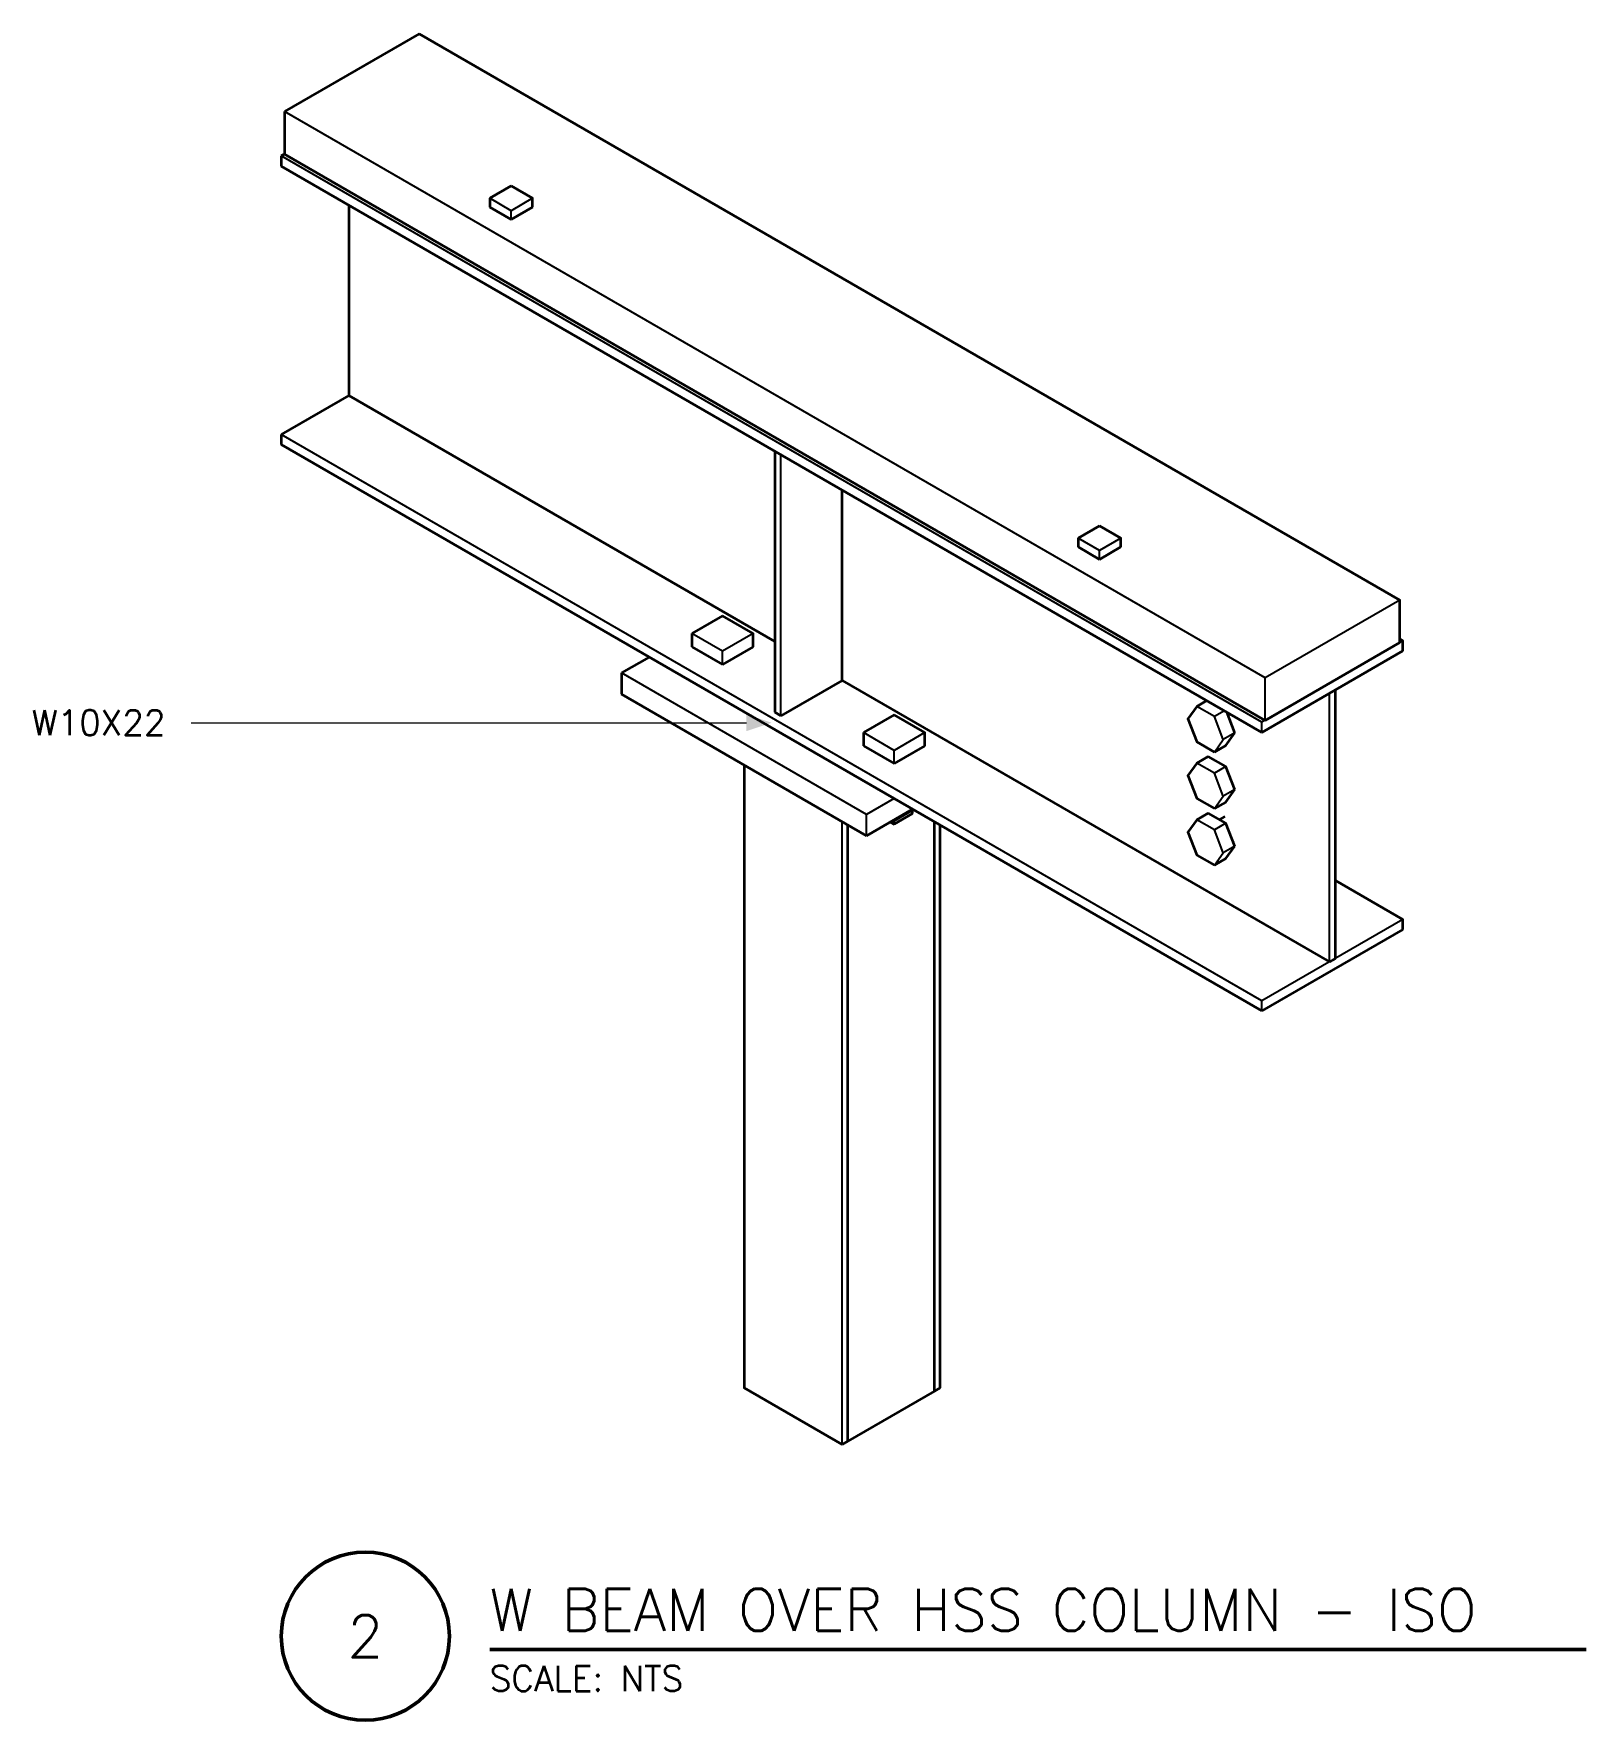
# Model space of a CAD drawing. Header units: inches. Extents: x -28.6 to 26.3, y -35.7 to 23.8.
import ezdxf
from ezdxf.enums import TextEntityAlignment as Align

# ---------------------------------------------------------------- set-up
doc = ezdxf.new("R2010")
doc.units = ezdxf.units.IN
doc.header["$MEASUREMENT"] = 0
for name, color, linetype, lineweight in [('S-ANNO-NOTE', 7, 'CONTINUOUS', 18), ('S-ANNO-TTLB', 7, 'CONTINUOUS', 50), ('S-DETL-BYND', 7, 'CONTINUOUS', 25), ('S-DETL-CUT', 7, 'CONTINUOUS', 50)]:
    doc.layers.add(name, color=color, linetype=linetype, lineweight=lineweight)
doc.styles.add('KERF', font='romans.shx')

msp = doc.modelspace()

# ---------------------------------------------------------------- hatches: boundary and pattern name
at = {"layer": 'S-ANNO-NOTE', "lineweight": 50}
msp.add_hatch(color=256, dxfattribs=at).paths.add_polyline_path([(-2.489823, -0.5075), (-3.380448, -0.210625), (-3.380448, -0.804375)])

# ---------------------------------------------------------------- linework, layer by layer
at = {"layer": 'S-ANNO-NOTE', "lineweight": 18}
msp.add_lwpolyline([(-22.992831, -0.5075), (-21.805331, -0.5075), (-3.380448, -0.5075)], dxfattribs=at)
at = {"layer": 'S-ANNO-TTLB', "lineweight": 50}
msp.add_lwpolyline([(-19.810331, -32.76875, 1), (-13.872831, -32.76875, 1)], format="xyb", close=True, dxfattribs=at)
msp.add_lwpolyline([(-12.447831, -33.24375), (26.287288, -33.24375)], dxfattribs=at)
at = {"layer": 'S-DETL-BYND', "lineweight": 25}
for points in [[(14.938938, -0.425), (14.938938, 1.075), (-19.702078, 21.075)], [(14.830685, -0.8475), (14.830685, -0.4875), (-19.810331, 19.5125)], [(-11.691343, 17.2625), (-11.691343, 17.575), (-12.449115, 18.0125)], [(-10.933571, 18.0125), (-11.691343, 17.575)], [(14.830685, -10.6875), (14.830685, -10.3275), (-19.810331, 9.6725)], [(-2.160733, -0.2625), (-2.160733, 8.9625)], [(9.093267, 5.2625), (9.093267, 5.575), (8.335495, 6.0125)], [(9.851039, 6.0125), (9.093267, 5.575)], [(19.702078, 3.825), (14.938938, 1.075)], [(-4.221874, 1.5475), (-4.221874, 2.01625), (-5.304406, 2.64125)], [(-3.139342, 2.64125), (-4.221874, 2.01625)], [(19.810331, 2.3875), (14.830685, -0.4875)], [(0.866025, -4.5), (0.866025, -3.75), (-7.794229, 1.25)], [(17.424431, 0.65), (17.216585, 0.53)], [(13.464909, -1.097719), (13.152409, -0.292297), (12.527409, 0.068547)], [(17.216585, -8.95), (17.216585, 0.53)], [(13.510727, -0.085422), (13.152409, -0.292297)], [(1.840304, -1.9525), (1.840304, -1.48375), (0.757772, -0.85875)], [(2.922836, -0.85875), (1.840304, -1.48375)], [(13.152409, -1.542297), (13.464909, -1.097719)], [(13.870859, -0.863344), (13.464909, -1.097719)], [(13.464909, -3.097719), (13.152409, -2.292297), (12.527409, -1.931453)], [(13.558359, -2.057922), (13.152409, -2.292297)], [(13.870859, -2.863344), (13.464909, -3.097719)], [(1.840304, -3.1875), (0.866025, -3.75)], [(13.152409, -3.542297), (13.464909, -3.097719)], [(0, -26), (0, -4)], [(1.840304, -3.96875), (1.840304, -3.9375)], [(1.840304, -4.09375), (1.840304, -3.96875)], [(13.464909, -5.097719), (13.152409, -4.292297), (12.527409, -3.931453)], [(13.558359, -4.057922), (13.152409, -4.292297)], [(13.152409, -5.542297), (13.464909, -5.097719)], [(13.870859, -4.863344), (13.464909, -5.097719)], [(19.810331, -7.4525), (14.830685, -10.3275)]]:
    msp.add_lwpolyline(points, dxfattribs=at)
at = {"layer": 'S-DETL-CUT', "lineweight": 35}
for points in [[(-14.938938, 23.825), (-19.702078, 21.075)], [(19.702078, 2.325), (19.702078, 3.825), (-14.938938, 23.825)], [(-19.702078, 21.075), (-19.702078, 19.575)], [(-19.702078, 19.575), (-19.810331, 19.5125)], [(-19.810331, 19.5125), (-19.810331, 19.1525)], [(-19.810331, 19.1525), (14.830685, -0.8475)], [(-19.702078, 19.575), (14.938938, -0.425)], [(-11.691343, 18.45), (-12.449115, 18.0125)], [(-12.449115, 18.0125), (-12.449115, 17.7)], [(-10.933571, 17.7), (-10.933571, 18.0125), (-11.691343, 18.45)], [(-17.424431, 17.775), (-17.424431, 11.05)], [(-12.449115, 17.7), (-11.691343, 17.2625)], [(-10.933571, 17.7), (-11.691343, 17.2625)], [(-17.424431, 11.05), (-19.810331, 9.6725)], [(-17.424431, 11.05), (-2.37724, 2.3625)], [(-19.810331, 9.6725), (-19.810331, 9.3125)], [(-19.810331, 9.3125), (14.830685, -10.6875)], [(-2.37724, 9.0875), (-2.37724, -0.1375)], [(0.00433, 0.9875), (0.00433, 7.7125)], [(9.093267, 6.45), (8.335495, 6.0125)], [(8.335495, 6.0125), (8.335495, 5.7)], [(9.851039, 5.7), (9.851039, 6.0125), (9.093267, 6.45)], [(8.335495, 5.7), (9.093267, 5.2625)], [(9.851039, 5.7), (9.093267, 5.2625)], [(-4.221874, 3.26625), (-5.304406, 2.64125)], [(-3.139342, 2.1725), (-3.139342, 2.64125), (-4.221874, 3.26625)], [(-5.304406, 2.64125), (-5.304406, 2.1725)], [(19.810331, 2.0275), (19.810331, 2.3875), (19.702078, 2.45)], [(-6.81995, 1.8125), (-7.794229, 1.25)], [(-5.304406, 2.1725), (-4.221874, 1.5475)], [(-3.139342, 2.1725), (-4.221874, 1.5475)], [(19.810331, 2.0275), (14.830685, -0.8475)], [(19.702078, 2.325), (14.938938, -0.425)], [(-7.794229, 1.25), (-7.794229, 0.5)], [(0.00433, 0.9875), (-2.160733, -0.2625)], [(0.00433, 0.9875), (17.216585, -8.95)], [(17.424431, -8.83), (17.424431, 0.65)], [(-7.794229, 0.5), (0.866025, -4.5)], [(12.527409, 0.068547), (12.214909, -0.376031), (12.527409, -1.181453), (13.152409, -1.542297)], [(12.885727, 0.275422), (12.527409, 0.068547)], [(-2.37724, -0.1375), (-2.160733, -0.2625)], [(1.840304, -0.23375), (0.757772, -0.85875)], [(2.922836, -1.3275), (2.922836, -0.85875), (1.840304, -0.23375)], [(13.870859, -0.863344), (13.585859, -0.128799)], [(0.757772, -0.85875), (0.757772, -1.3275)], [(13.558359, -1.307922), (13.870859, -0.863344)], [(13.826626, -0.696556), (13.809894, -0.706217)], [(0.757772, -1.3275), (1.840304, -1.9525)], [(2.922836, -1.3275), (1.840304, -1.9525)], [(12.933359, -1.697078), (12.527409, -1.931453)], [(13.870859, -2.863344), (13.558359, -2.057922), (12.933359, -1.697078)], [(13.558359, -1.307922), (13.152409, -1.542297)], [(-3.464102, -2), (-3.464102, -24), (0, -26)], [(12.527409, -1.931453), (12.214909, -2.376031), (12.527409, -3.181453), (13.152409, -3.542297)], [(13.345415, -1.915658), (13.328683, -1.925319)], [(13.558359, -3.307922), (13.870859, -2.863344)], [(13.826626, -2.696556), (13.809894, -2.706217)], [(2.489823, -3.5625), (0.866025, -4.5)], [(13.558359, -3.307922), (13.152409, -3.542297)], [(0.201351, -25.88375), (0.201351, -4.11625)], [(1.704988, -4.015625), (1.840304, -4.09375)], [(1.813241, -3.953125), (1.840304, -3.96875)], [(2.516886, -3.578125), (1.840304, -3.96875)], [(2.489823, -3.71875), (1.840304, -4.09375)], [(2.489823, -3.71875), (2.489823, -3.59375)], [(3.262751, -24.11625), (3.262751, -4.00875)], [(3.464102, -24), (3.464102, -4.125)], [(12.527409, -3.931453), (12.214909, -4.376031), (12.527409, -5.181453), (13.152409, -5.542297)], [(12.933359, -3.697078), (12.527409, -3.931453)], [(13.870859, -4.863344), (13.558359, -4.057922), (12.933359, -3.697078)], [(13.514878, -3.817819), (13.328683, -3.925319)], [(13.826626, -4.696556), (13.809894, -4.706217)], [(13.558359, -5.307922), (13.152409, -5.542297)], [(13.558359, -5.307922), (13.870859, -4.863344)], [(19.810331, -7.8125), (19.810331, -7.4525), (17.424431, -6.075)], [(19.810331, -7.8125), (14.830685, -10.6875)], [(17.424431, -8.83), (17.216585, -8.95)], [(3.262751, -24.11625), (0.201351, -25.88375)], [(3.464102, -24), (3.262751, -24.11625)], [(0.201351, -25.88375), (0, -26)]]:
    msp.add_lwpolyline(points, dxfattribs=at)

# ---------------------------------------------------------------- texts
at = {"layer": 'S-ANNO-NOTE', "lineweight": 18, "style": 'KERF'}
msp.add_text('W10X22', height=0.890625, dxfattribs=at).set_placement((-28.63176, -0.952812))
at = {"layer": 'S-ANNO-TTLB', "lineweight": 50, "style": 'KERF'}
msp.add_text('W BEAM OVER HSS COLUMN - ISO', height=1.484375, dxfattribs=at).set_placement((-12.447831, -32.57875))
msp.add_text('2', height=1.484375, dxfattribs=at).set_placement((-16.841581, -32.76875), align=Align.MIDDLE_CENTER)
at = {"layer": 'S-ANNO-TTLB', "lineweight": 18, "style": 'KERF'}
msp.add_text('SCALE: NTS', height=0.890625, dxfattribs=at).set_placement((-12.447831, -34.704375))

doc.saveas('drawing.dxf')
